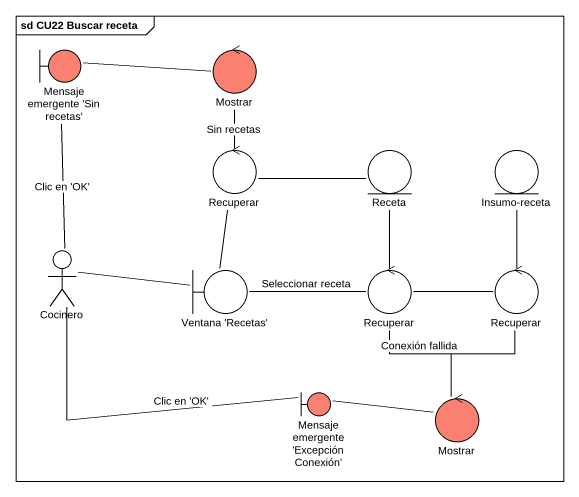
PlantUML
@startuml
mainframe sd CU22 Buscar receta
boundary "Mensaje emergente 'Sin recetas'" as Mensaje_emergente_Sin #FA8072
control Mostrar #FA8072
control Recuperar
entity Receta
entity "Insumo-receta" as Insumo_receta
actor Cocinero
boundary "Ventana 'Recetas'" as Ventana_Recetas
control "Recuperar" as Recuperar_2
control "Recuperar" as Recuperar_3
boundary "Mensaje emergente 'Excepción Conexión'" as Mensaje_emergente_Excepción #FA8072
control "Mostrar" as Mostrar_2 #FA8072
Mensaje_emergente_Sin -- Cocinero : Clic en 'OK'
Mostrar -left- Mensaje_emergente_Sin
Recuperar -up- Mostrar : Sin recetas
Recuperar -right- Receta
Ventana_Recetas -up- Recuperar
Ventana_Recetas -left- Cocinero
Ventana_Recetas -right- Recuperar_2 : Seleccionar receta
Recuperar_2 -up- Receta
Recuperar_2 -right- Recuperar_3
Recuperar_2 -- Mostrar_2 : Conexión fallida
Recuperar_3 -up- Insumo_receta
Recuperar_3 -- Mostrar_2
Mensaje_emergente_Excepción -left- Cocinero : Clic en 'OK'
Mostrar_2 -left- Mensaje_emergente_Excepción
@enduml
